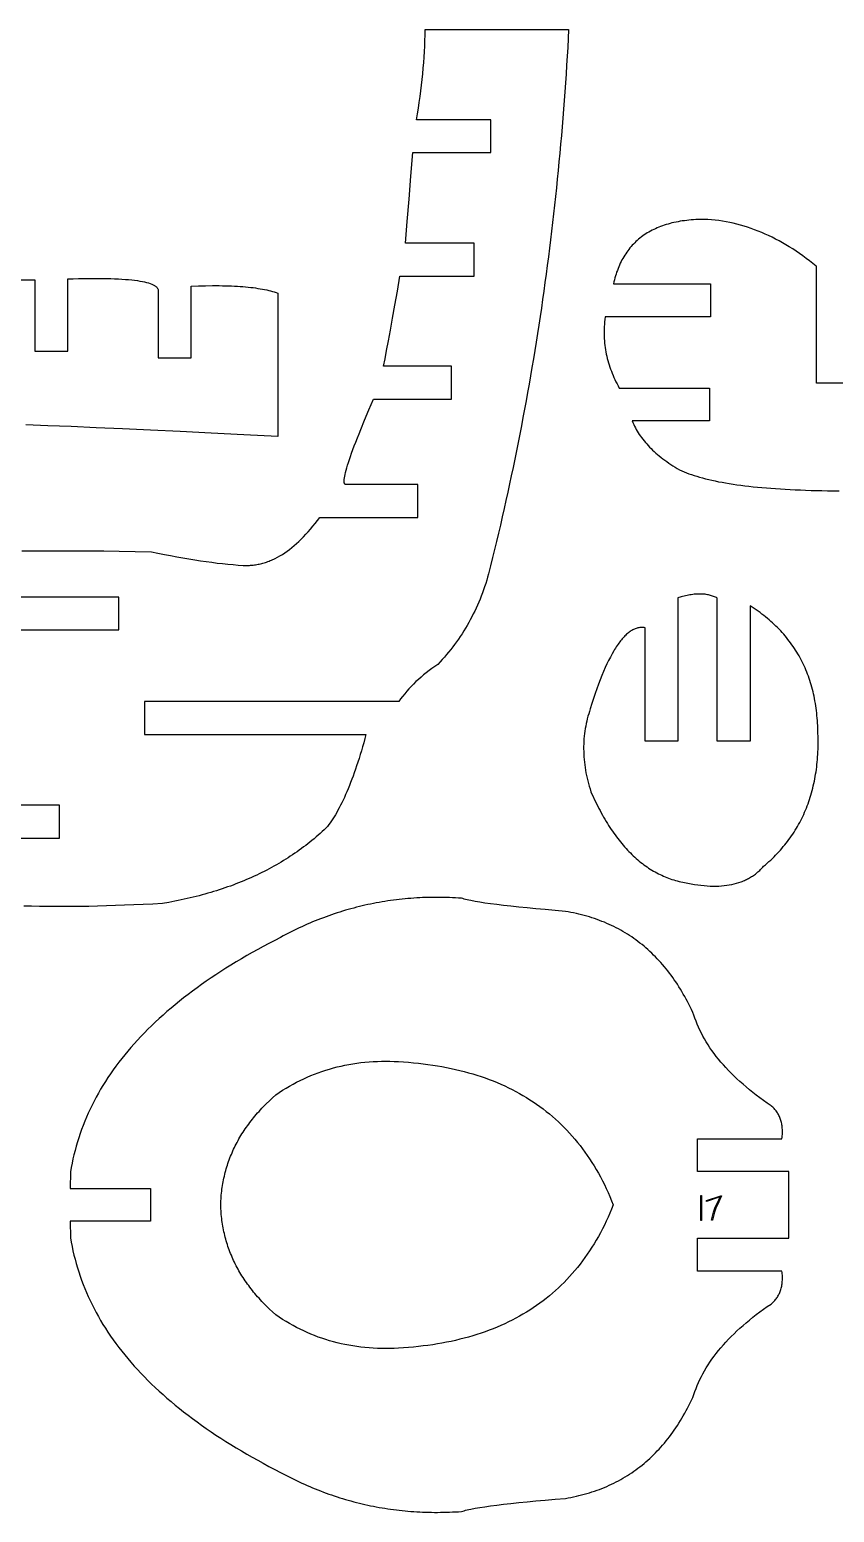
# Model space of a CAD drawing. Extents: x 0.3 to 47.7, y 0.3 to 6.
# Drawn here: x 29.56 to 32.65, y 0.29 to 5.97 of the extents above; entities that cross this region are included whole.
import ezdxf

# ---------------------------------------------------------------- set-up
doc = ezdxf.new("R2010")
doc.units = 0
doc.header["$MEASUREMENT"] = 0
doc.layers.get('0').update_dxf_attribs({"linetype": 'CONTINUOUS'})
doc.layers.add('NUMBERS', color=1, linetype='CONTINUOUS')

msp = doc.modelspace()

# ---------------------------------------------------------------- linework, layer by layer
for points in [[(29.5306, 3.9747), (29.5782, 3.975), (29.6278, 3.9752), (29.6792, 3.9751), (29.7326, 3.9749), (29.7878, 3.9746), (29.845, 3.9741), (29.9041, 3.9734), (29.965, 3.9725), (30.0279, 3.9715), (30.0528, 3.9662), (30.0773, 3.9612), (30.1014, 3.9564), (30.1251, 3.9519), (30.1485, 3.9477), (30.1714, 3.9438), (30.194, 3.9401), (30.2161, 3.9367), (30.2379, 3.9335), (30.2593, 3.9306), (30.2803, 3.928), (30.3009, 3.9257), (30.3212, 3.9236), (30.341, 3.9218), (30.3604, 3.9203), (30.3795, 3.919), (30.3843, 3.9188), (30.3891, 3.9187), (30.3939, 3.9187), (30.3987, 3.9188), (30.4035, 3.919), (30.4082, 3.9193), (30.413, 3.9196), (30.4177, 3.9201), (30.4225, 3.9207), (30.4272, 3.9214), (30.432, 3.9221), (30.4367, 3.923), (30.4414, 3.924), (30.4461, 3.925), (30.4508, 3.9262), (30.4556, 3.9274), (30.4602, 3.9288), (30.4649, 3.9303), (30.4696, 3.9318), (30.4743, 3.9335), (30.479, 3.9352), (30.4836, 3.9371), (30.4883, 3.939), (30.4929, 3.9411), (30.4976, 3.9432), (30.5022, 3.9454), (30.5114, 3.9502), (30.5207, 3.9554), (30.5299, 3.9609), (30.539, 3.9669), (30.5482, 3.9732), (30.5573, 3.9799), (30.5664, 3.9871), (30.5754, 3.9946), (30.5844, 4.0025), (30.5934, 4.0108), (30.6024, 4.0195), (30.6114, 4.0285), (30.6203, 4.038), (30.6292, 4.0479), (30.638, 4.0581), (30.6469, 4.0688), (30.6557, 4.0798), (30.6645, 4.0912), (30.6732, 4.103), (31.0499, 4.103), (31.0499, 4.229), (30.7713, 4.229), (30.771, 4.2292), (30.7701, 4.2298), (30.7694, 4.2307), (30.7687, 4.2317), (30.7681, 4.2328), (30.7677, 4.2342), (30.7673, 4.2357), (30.767, 4.2374), (30.7668, 4.2393), (30.7667, 4.2413), (30.7668, 4.2435), (30.7671, 4.2485), (30.7677, 4.2542), (30.7688, 4.2606), (30.7702, 4.2676), (30.7721, 4.2754), (30.7743, 4.2839), (30.7769, 4.2931), (30.7799, 4.303), (30.7832, 4.3136), (30.787, 4.3249), (30.7911, 4.3368), (30.7956, 4.3495), (30.8005, 4.3629), (30.8058, 4.377), (30.8114, 4.3918), (30.8175, 4.4074), (30.8239, 4.4236), (30.8307, 4.4405), (30.8454, 4.4764), (30.8617, 4.5151), (30.8795, 4.5567), (31.1786, 4.5567), (31.1786, 4.6827), (30.918, 4.6827), (30.9236, 4.7109), (30.9298, 4.7434), (30.9367, 4.7802), (30.9442, 4.8213), (30.9524, 4.8667), (30.9613, 4.9164), (30.9708, 4.9704), (30.9809, 5.0286), (31.2659, 5.0286), (31.2659, 5.1546), (31.0019, 5.1546), (31.0089, 5.2382), (31.0159, 5.3239), (31.0229, 5.4117), (31.0299, 5.5016), (31.3297, 5.5016), (31.3297, 5.6276), (31.0439, 5.6276), (31.0478, 5.65), (31.0515, 5.6723), (31.0549, 5.6945), (31.0581, 5.7165), (31.061, 5.7385), (31.0637, 5.7604), (31.0661, 5.7822), (31.0683, 5.8038), (31.0703, 5.8254), (31.072, 5.8468), (31.0735, 5.8682), (31.0747, 5.8894), (31.0757, 5.9106), (31.0764, 5.9316), (31.0769, 5.9525), (31.0771, 5.9733), (31.6277, 5.9733), (31.6259, 5.9392), (31.624, 5.9051), (31.622, 5.8711), (31.6199, 5.8372), (31.6177, 5.8032), (31.6155, 5.7694), (31.6131, 5.7355), (31.6106, 5.7018), (31.6081, 5.668), (31.6054, 5.6343), (31.6027, 5.6007), (31.5998, 5.5671), (31.5969, 5.5336), (31.5939, 5.5001), (31.5907, 5.4667), (31.5875, 5.4333), (31.5842, 5.3999), (31.5808, 5.3666), (31.5773, 5.3334), (31.5737, 5.3002), (31.57, 5.267), (31.5662, 5.2339), (31.5623, 5.2008), (31.5583, 5.1678), (31.5542, 5.1348), (31.55, 5.1019), (31.5458, 5.0691), (31.5414, 5.0362), (31.5369, 5.0035), (31.5324, 4.9707), (31.5277, 4.938), (31.523, 4.9054), (31.5181, 4.8728), (31.5132, 4.8403), (31.5081, 4.8078), (31.503, 4.7754), (31.4978, 4.743), (31.4925, 4.7106), (31.487, 4.6783), (31.4815, 4.6461), (31.4759, 4.6139), (31.4702, 4.5817), (31.4644, 4.5496), (31.4585, 4.5175), (31.4525, 4.4855), (31.4464, 4.4536), (31.4403, 4.4217), (31.434, 4.3898), (31.4276, 4.358), (31.4211, 4.3262), (31.4146, 4.2945), (31.4079, 4.2628), (31.4012, 4.2312), (31.3943, 4.1996), (31.3874, 4.168), (31.3803, 4.1365), (31.3732, 4.1051), (31.366, 4.0737), (31.3586, 4.0424), (31.3512, 4.0111), (31.3437, 3.9798), (31.3361, 3.9486), (31.3284, 3.9175), (31.3206, 3.8864), (31.3171, 3.8739), (31.3134, 3.8616), (31.3095, 3.8493), (31.3055, 3.8372), (31.3014, 3.8252), (31.297, 3.8132), (31.2925, 3.8014), (31.2878, 3.7897), (31.283, 3.7781), (31.278, 3.7665), (31.2728, 3.7551), (31.2675, 3.7438), (31.262, 3.7326), (31.2563, 3.7215), (31.2505, 3.7105), (31.2445, 3.6996), (31.2383, 3.6888), (31.232, 3.6781), (31.2255, 3.6675), (31.2188, 3.657), (31.212, 3.6466), (31.205, 3.6364), (31.1978, 3.6262), (31.1905, 3.6161), (31.183, 3.6061), (31.1754, 3.5963), (31.1676, 3.5865), (31.1596, 3.5768), (31.1514, 3.5673), (31.1431, 3.5578), (31.1346, 3.5485), (31.126, 3.5392), (31.1145, 3.5315), (31.1034, 3.5236), (31.0925, 3.5156), (31.0819, 3.5074), (31.0716, 3.499), (31.0616, 3.4905), (31.0518, 3.4818), (31.0423, 3.473), (31.0331, 3.464), (31.0241, 3.4548), (31.0154, 3.4455), (31.007, 3.436), (30.9989, 3.4264), (30.991, 3.4166), (30.9834, 3.4066), (30.9761, 3.3965), (30.0014, 3.3965), (30.0014, 3.2705), (30.8506, 3.2705), (30.8462, 3.2545), (30.8418, 3.2387), (30.8374, 3.2233), (30.8329, 3.2082), (30.8284, 3.1934), (30.8239, 3.1789), (30.8194, 3.1647), (30.8148, 3.1508), (30.8103, 3.1373), (30.8056, 3.124), (30.801, 3.1111), (30.7963, 3.0985), (30.7916, 3.0862), (30.7869, 3.0742), (30.7821, 3.0625), (30.7774, 3.0511), (30.7726, 3.0401), (30.7677, 3.0293), (30.7629, 3.0189), (30.758, 3.0088), (30.7531, 2.999), (30.7481, 2.9895), (30.7431, 2.9803), (30.7382, 2.9714), (30.7331, 2.9629), (30.7281, 2.9546), (30.723, 2.9467), (30.7179, 2.939), (30.7128, 2.9317), (30.7076, 2.9247), (30.7024, 2.9181), (30.6972, 2.9117), (30.6898, 2.9047), (30.6822, 2.8978), (30.6746, 2.891), (30.667, 2.8842), (30.6592, 2.8775), (30.6514, 2.8709), (30.6435, 2.8644), (30.6355, 2.858), (30.6275, 2.8516), (30.6194, 2.8453), (30.6112, 2.8391), (30.6029, 2.833), (30.5946, 2.8269), (30.5861, 2.821), (30.5777, 2.8151), (30.5691, 2.8093), (30.5604, 2.8035), (30.5517, 2.7979), (30.5429, 2.7923), (30.5341, 2.7868), (30.5251, 2.7814), (30.5161, 2.776), (30.507, 2.7708), (30.4978, 2.7656), (30.4886, 2.7605), (30.4793, 2.7554), (30.4699, 2.7505), (30.4604, 2.7456), (30.4509, 2.7408), (30.4413, 2.7361), (30.4316, 2.7315), (30.4218, 2.7269), (30.412, 2.7224), (30.4021, 2.718), (30.3921, 2.7137), (30.382, 2.7094), (30.3719, 2.7053), (30.3616, 2.7012), (30.3513, 2.6972), (30.341, 2.6932), (30.3305, 2.6894), (30.32, 2.6856), (30.3094, 2.6819), (30.2988, 2.6783), (30.288, 2.6747), (30.2772, 2.6713), (30.2663, 2.6679), (30.2554, 2.6646), (30.2443, 2.6614), (30.2332, 2.6582), (30.222, 2.6551), (30.2108, 2.6521), (30.1994, 2.6492), (30.188, 2.6464), (30.1765, 2.6436), (30.1649, 2.6409), (30.1533, 2.6383), (30.1416, 2.6358), (30.1298, 2.6334), (30.1179, 2.631), (30.094, 2.6265), (30.0697, 2.6223), (30.0328, 2.6203), (29.9963, 2.6184), (29.9604, 2.6168), (29.9249, 2.6153), (29.8899, 2.614), (29.8555, 2.6129), (29.8215, 2.612), (29.7881, 2.6113), (29.7552, 2.6108), (29.7227, 2.6105), (29.6908, 2.6103), (29.6593, 2.6104), (29.6284, 2.6106), (29.598, 2.611), (29.5681, 2.6116), (29.5386, 2.6124)], [(32.7037, 4.6181), (32.5777, 4.6181), (32.5777, 5.0656), (32.5772, 5.066), (32.5645, 5.0764), (32.5517, 5.0865), (32.5388, 5.0963), (32.5259, 5.1057), (32.513, 5.1149), (32.5, 5.1238), (32.487, 5.1323), (32.4739, 5.1405), (32.4608, 5.1485), (32.4477, 5.1561), (32.4345, 5.1634), (32.4212, 5.1704), (32.408, 5.1772), (32.3946, 5.1836), (32.3813, 5.1896), (32.3679, 5.1954), (32.3544, 5.2009), (32.3409, 5.2061), (32.3274, 5.211), (32.3138, 5.2155), (32.3002, 5.2198), (32.2866, 5.2237), (32.2728, 5.2274), (32.2591, 5.2307), (32.2453, 5.2337), (32.2315, 5.2364), (32.2176, 5.2388), (32.2037, 5.2409), (32.1897, 5.2427), (32.1757, 5.2442), (32.1617, 5.2454), (32.1522, 5.2455), (32.1428, 5.2455), (32.1335, 5.2453), (32.1243, 5.2451), (32.1153, 5.2447), (32.1064, 5.2441), (32.0976, 5.2435), (32.0889, 5.2427), (32.0804, 5.2418), (32.0719, 5.2407), (32.0636, 5.2396), (32.0555, 5.2383), (32.0474, 5.2369), (32.0395, 5.2353), (32.0317, 5.2337), (32.024, 5.2319), (32.0164, 5.23), (32.009, 5.2279), (32.0017, 5.2258), (31.9945, 5.2235), (31.9874, 5.2211), (31.9804, 5.2185), (31.9736, 5.2158), (31.9669, 5.213), (31.9603, 5.2101), (31.9539, 5.2071), (31.9475, 5.2039), (31.9413, 5.2006), (31.9352, 5.1972), (31.9292, 5.1936), (31.9234, 5.19), (31.9177, 5.1862), (31.9121, 5.1822), (31.9066, 5.1782), (31.9012, 5.174), (31.896, 5.1697), (31.8909, 5.1653), (31.8859, 5.1607), (31.881, 5.156), (31.8763, 5.1512), (31.8717, 5.1463), (31.8672, 5.1412), (31.8628, 5.136), (31.8585, 5.1307), (31.8544, 5.1253), (31.8504, 5.1197), (31.8465, 5.1141), (31.8427, 5.1082), (31.8391, 5.1023), (31.8356, 5.0962), (31.8322, 5.09), (31.8289, 5.0837), (31.8257, 5.0773), (31.8227, 5.0707), (31.8198, 5.064), (31.817, 5.0572), (31.8144, 5.0503), (31.8118, 5.0432), (31.8094, 5.036), (31.8071, 5.0287), (31.8049, 5.0212), (31.8029, 5.0136), (31.801, 5.0059), (31.7991, 4.9981), (32.1715, 4.9981), (32.1715, 4.8721), (31.7677, 4.8721), (31.7666, 4.8624), (31.7657, 4.8528), (31.765, 4.8433), (31.7644, 4.834), (31.7641, 4.8247), (31.7639, 4.8156), (31.7639, 4.8066), (31.7641, 4.7976), (31.7644, 4.7888), (31.765, 4.78), (31.7657, 4.7713), (31.7666, 4.7627), (31.7677, 4.7541), (31.769, 4.7456), (31.7705, 4.7372), (31.7721, 4.7289), (31.7739, 4.7206), (31.7759, 4.7123), (31.778, 4.7041), (31.7804, 4.6959), (31.7829, 4.6877), (31.7855, 4.6796), (31.7884, 4.6715), (31.7914, 4.6634), (31.7946, 4.6554), (31.798, 4.6473), (31.8015, 4.6392), (31.8052, 4.6312), (31.8091, 4.6231), (31.8132, 4.6151), (31.8174, 4.607), (31.8218, 4.5989), (32.168, 4.5989), (32.168, 4.4729), (31.8717, 4.4729), (31.8744, 4.4662), (31.8773, 4.4596), (31.8804, 4.4531), (31.8836, 4.4466), (31.8871, 4.4402), (31.8908, 4.4338), (31.8946, 4.4274), (31.8987, 4.4211), (31.9029, 4.4149), (31.9073, 4.4087), (31.9119, 4.4026), (31.9168, 4.3965), (31.9218, 4.3905), (31.9269, 4.3845), (31.9323, 4.3785), (31.9379, 4.3727), (31.9436, 4.3668), (31.9496, 4.3611), (31.9557, 4.3553), (31.9621, 4.3497), (31.9686, 4.344), (31.9753, 4.3385), (31.9822, 4.3329), (31.9893, 4.3275), (31.9966, 4.322), (32.0041, 4.3167), (32.0117, 4.3113), (32.0196, 4.3061), (32.0276, 4.3009), (32.0359, 4.2957), (32.0443, 4.2906), (32.0529, 4.2855), (32.0613, 4.2816), (32.0701, 4.2779), (32.0792, 4.2742), (32.0886, 4.2706), (32.0984, 4.2671), (32.1086, 4.2637), (32.1191, 4.2604), (32.13, 4.2572), (32.1412, 4.2541), (32.1527, 4.2511), (32.1647, 4.2481), (32.1769, 4.2453), (32.1896, 4.2426), (32.2025, 4.2399), (32.2159, 4.2374), (32.2295, 4.235), (32.2436, 4.2326), (32.258, 4.2304), (32.2727, 4.2282), (32.2878, 4.2261), (32.3033, 4.2242), (32.3191, 4.2223), (32.3353, 4.2205), (32.3518, 4.2188), (32.3687, 4.2172), (32.3859, 4.2158), (32.4035, 4.2144), (32.4215, 4.2131), (32.4398, 4.2119), (32.4584, 4.2107), (32.4774, 4.2097), (32.4968, 4.2088), (32.5166, 4.208), (32.5366, 4.2073), (32.5571, 4.2066), (32.5779, 4.2061), (32.5991, 4.2056), (32.6206, 4.2053), (32.6425, 4.205), (32.6647, 4.2049)], [(29.234, 5.0141), (29.5809, 5.0141), (29.5809, 4.7403), (29.7069, 4.7403), (29.7069, 5.0176), (29.7278, 5.0182), (29.748, 5.0187), (29.7676, 5.0191), (29.7865, 5.0194), (29.8048, 5.0195), (29.8225, 5.0195), (29.8395, 5.0194), (29.8558, 5.0191), (29.8715, 5.0187), (29.8866, 5.0182), (29.901, 5.0175), (29.9147, 5.0168), (29.9278, 5.0158), (29.9403, 5.0148), (29.9521, 5.0136), (29.9633, 5.0123), (29.9738, 5.0109), (29.9837, 5.0093), (29.9929, 5.0076), (30.0015, 5.0058), (30.0094, 5.0039), (30.0167, 5.0018), (30.0233, 4.9996), (30.0293, 4.9973), (30.0321, 4.996), (30.0346, 4.9948), (30.0371, 4.9935), (30.0393, 4.9922), (30.0414, 4.9908), (30.0434, 4.9895), (30.0452, 4.988), (30.0468, 4.9866), (30.0482, 4.9851), (30.0495, 4.9836), (30.0506, 4.9821), (30.0516, 4.9805), (30.0524, 4.9789), (30.0531, 4.9772), (30.0535, 4.9756), (30.0539, 4.9739), (30.0539, 4.7152), (30.1799, 4.7152), (30.1799, 4.9896), (30.2083, 4.9906), (30.2357, 4.9913), (30.2621, 4.9916), (30.2874, 4.9916), (30.2997, 4.9914), (30.3117, 4.9912), (30.3235, 4.9908), (30.3351, 4.9904), (30.3463, 4.9899), (30.3574, 4.9893), (30.3681, 4.9886), (30.3786, 4.9879), (30.3889, 4.987), (30.3989, 4.986), (30.4087, 4.985), (30.4181, 4.9839), (30.4274, 4.9827), (30.4364, 4.9813), (30.4451, 4.9799), (30.4536, 4.9785), (30.4618, 4.9769), (30.4697, 4.9752), (30.4774, 4.9735), (30.4849, 4.9716), (30.4921, 4.9697), (30.499, 4.9677), (30.5057, 4.9656), (30.5122, 4.9634), (30.5122, 4.4126), (30.3815, 4.4196), (30.2567, 4.426), (30.1377, 4.432), (30.0245, 4.4375), (29.9172, 4.4424), (29.8156, 4.4469), (29.72, 4.4509), (29.6301, 4.4544), (29.5461, 4.4575)], [(28.5527, 3.6715), (29.9024, 3.6715), (29.9024, 3.7975), (28.5735, 3.7975)], [(28.7175, 2.8731), (29.6758, 2.8731), (29.6758, 2.9991), (28.6057, 2.9991)]]:
    msp.add_lwpolyline(points)
for points in [[(32.3237, 3.7636), (32.3237, 3.2445), (32.1976, 3.2445), (32.1976, 3.7933), (32.1942, 3.7952), (32.1908, 3.7969), (32.1872, 3.7985), (32.1836, 3.8), (32.1798, 3.8014), (32.176, 3.8027), (32.1721, 3.8038), (32.1681, 3.8049), (32.164, 3.8058), (32.1599, 3.8066), (32.1556, 3.8073), (32.1513, 3.8079), (32.1469, 3.8083), (32.1424, 3.8087), (32.1378, 3.8089), (32.1331, 3.809), (32.1283, 3.809), (32.1235, 3.8089), (32.1186, 3.8087), (32.1135, 3.8083), (32.1084, 3.8079), (32.1033, 3.8073), (32.098, 3.8066), (32.0926, 3.8058), (32.0872, 3.8048), (32.0816, 3.8038), (32.076, 3.8026), (32.0703, 3.8013), (32.0645, 3.7999), (32.0587, 3.7984), (32.0466, 3.795), (32.0467, 3.2445), (31.9206, 3.2445), (31.9206, 3.6797), (31.9172, 3.6802), (31.9138, 3.6805), (31.9104, 3.6807), (31.907, 3.6807), (31.9036, 3.6805), (31.9002, 3.6802), (31.8969, 3.6797), (31.8935, 3.679), (31.8901, 3.6782), (31.8868, 3.6771), (31.8834, 3.6759), (31.88, 3.6746), (31.8767, 3.673), (31.8734, 3.6713), (31.87, 3.6695), (31.8667, 3.6674), (31.8633, 3.6652), (31.86, 3.6628), (31.8567, 3.6603), (31.8533, 3.6575), (31.85, 3.6546), (31.8467, 3.6516), (31.8434, 3.6483), (31.8401, 3.6449), (31.8368, 3.6413), (31.8335, 3.6376), (31.8302, 3.6337), (31.8269, 3.6296), (31.8236, 3.6253), (31.8203, 3.6209), (31.817, 3.6163), (31.8137, 3.6115), (31.8105, 3.6065), (31.8072, 3.6014), (31.8039, 3.5961), (31.8007, 3.5907), (31.7941, 3.5792), (31.7876, 3.5671), (31.7811, 3.5543), (31.7747, 3.5408), (31.7682, 3.5267), (31.7618, 3.5118), (31.7553, 3.4963), (31.7489, 3.4801), (31.7425, 3.4632), (31.7362, 3.4456), (31.7298, 3.4273), (31.7234, 3.4084), (31.7171, 3.3888), (31.7108, 3.3685), (31.7076, 3.3592), (31.7046, 3.3498), (31.7019, 3.3404), (31.6993, 3.331), (31.697, 3.3216), (31.6949, 3.3121), (31.693, 3.3025), (31.6913, 3.2929), (31.6898, 3.2833), (31.6885, 3.2737), (31.6874, 3.264), (31.6865, 3.2542), (31.6859, 3.2444), (31.6854, 3.2346), (31.6852, 3.2248), (31.6851, 3.2149), (31.6853, 3.2049), (31.6857, 3.1949), (31.6863, 3.1849), (31.6871, 3.1749), (31.6881, 3.1648), (31.6893, 3.1546), (31.6908, 3.1444), (31.6924, 3.1342), (31.6942, 3.124), (31.6963, 3.1137), (31.6986, 3.1033), (31.701, 3.0929), (31.7037, 3.0825), (31.7066, 3.0721), (31.7097, 3.0616), (31.713, 3.051), (31.7172, 3.0415), (31.7215, 3.0321), (31.7258, 3.0228), (31.7302, 3.0137), (31.7346, 3.0047), (31.739, 2.9958), (31.7435, 2.9871), (31.748, 2.9785), (31.7526, 2.97), (31.7572, 2.9616), (31.7618, 2.9534), (31.7665, 2.9453), (31.7713, 2.9373), (31.7761, 2.9295), (31.7809, 2.9218), (31.7858, 2.9142), (31.7907, 2.9067), (31.7957, 2.8994), (31.8007, 2.8922), (31.8058, 2.8852), (31.8109, 2.8782), (31.816, 2.8714), (31.8212, 2.8648), (31.8264, 2.8582), (31.8317, 2.8518), (31.837, 2.8455), (31.8424, 2.8393), (31.8478, 2.8333), (31.8533, 2.8274), (31.8588, 2.8216), (31.8643, 2.816), (31.8699, 2.8105), (31.8755, 2.8051), (31.8812, 2.7999), (31.8869, 2.7947), (31.8927, 2.7897), (31.8985, 2.7849), (31.9044, 2.7801), (31.9103, 2.7755), (31.9162, 2.7711), (31.9222, 2.7667), (31.9282, 2.7625), (31.9343, 2.7584), (31.9404, 2.7544), (31.9466, 2.7506), (31.9528, 2.7469), (31.9591, 2.7433), (31.9653, 2.7399), (31.9717, 2.7366), (31.9781, 2.7334), (31.9845, 2.7304), (31.991, 2.7274), (31.9975, 2.7246), (32.0041, 2.722), (32.0107, 2.7194), (32.0173, 2.717), (32.024, 2.7148), (32.0308, 2.7126), (32.0375, 2.7106), (32.0444, 2.7087), (32.0512, 2.7069), (32.0582, 2.7053), (32.0651, 2.7038), (32.0721, 2.7024), (32.0852, 2.6998), (32.098, 2.6974), (32.1106, 2.6953), (32.123, 2.6935), (32.1351, 2.692), (32.147, 2.6908), (32.1587, 2.6899), (32.1702, 2.6894), (32.1814, 2.6891), (32.1924, 2.6891), (32.2031, 2.6894), (32.2136, 2.69), (32.2239, 2.6909), (32.234, 2.6921), (32.2438, 2.6936), (32.2534, 2.6955), (32.2628, 2.6976), (32.2719, 2.7), (32.2808, 2.7027), (32.2895, 2.7057), (32.2937, 2.7073), (32.2979, 2.709), (32.302, 2.7108), (32.3061, 2.7126), (32.3101, 2.7145), (32.3141, 2.7165), (32.318, 2.7186), (32.3218, 2.7207), (32.3256, 2.7229), (32.3293, 2.7252), (32.333, 2.7276), (32.3366, 2.73), (32.3402, 2.7326), (32.3437, 2.7352), (32.3471, 2.7378), (32.3505, 2.7406), (32.3538, 2.7434), (32.3571, 2.7463), (32.3603, 2.7492), (32.3634, 2.7523), (32.3665, 2.7554), (32.3695, 2.7586), (32.3725, 2.7618), (32.3754, 2.7652), (32.3824, 2.771), (32.3892, 2.777), (32.3959, 2.783), (32.4025, 2.7891), (32.4089, 2.7952), (32.4153, 2.8014), (32.4215, 2.8077), (32.4276, 2.8141), (32.4336, 2.8205), (32.4395, 2.827), (32.4453, 2.8336), (32.4509, 2.8403), (32.4564, 2.847), (32.4619, 2.8538), (32.4672, 2.8606), (32.4723, 2.8676), (32.4774, 2.8746), (32.4823, 2.8817), (32.4872, 2.8888), (32.4919, 2.896), (32.4965, 2.9033), (32.5009, 2.9107), (32.5053, 2.9181), (32.5096, 2.9256), (32.5137, 2.9332), (32.5177, 2.9409), (32.5216, 2.9486), (32.5254, 2.9564), (32.529, 2.9642), (32.5326, 2.9722), (32.536, 2.9802), (32.5393, 2.9883), (32.5425, 2.9964), (32.5456, 3.0046), (32.5485, 3.0129), (32.5513, 3.0213), (32.5541, 3.0297), (32.5567, 3.0382), (32.5592, 3.0468), (32.5615, 3.0555), (32.5638, 3.0642), (32.5659, 3.073), (32.5679, 3.0819), (32.5699, 3.0908), (32.5716, 3.0998), (32.5733, 3.1089), (32.5749, 3.118), (32.5763, 3.1273), (32.5776, 3.1365), (32.5788, 3.1459), (32.5799, 3.1554), (32.5809, 3.1649), (32.5817, 3.1744), (32.5825, 3.1841), (32.5831, 3.1938), (32.5836, 3.2036), (32.584, 3.2135), (32.5842, 3.2234), (32.5844, 3.2334), (32.5844, 3.2435), (32.5843, 3.2537), (32.5841, 3.2639), (32.5838, 3.2742), (32.5834, 3.2845), (32.5831, 3.2945), (32.5827, 3.3044), (32.5822, 3.3142), (32.5816, 3.3239), (32.5809, 3.3336), (32.58, 3.3431), (32.579, 3.3526), (32.5779, 3.362), (32.5767, 3.3713), (32.5754, 3.3806), (32.5739, 3.3898), (32.5723, 3.3989), (32.5706, 3.4079), (32.5688, 3.4168), (32.5668, 3.4257), (32.5648, 3.4345), (32.5626, 3.4432), (32.5603, 3.4518), (32.5578, 3.4603), (32.5553, 3.4688), (32.5526, 3.4772), (32.5498, 3.4855), (32.5469, 3.4937), (32.5439, 3.5019), (32.5407, 3.51), (32.5375, 3.518), (32.5341, 3.5259), (32.5306, 3.5337), (32.5269, 3.5415), (32.5232, 3.5491), (32.5193, 3.5568), (32.5153, 3.5643), (32.5112, 3.5717), (32.5069, 3.5791), (32.5026, 3.5864), (32.4981, 3.5936), (32.4935, 3.6007), (32.4888, 3.6078), (32.4839, 3.6147), (32.479, 3.6216), (32.4739, 3.6285), (32.4687, 3.6352), (32.4634, 3.6419), (32.4579, 3.6484), (32.4524, 3.6549), (32.4467, 3.6614), (32.4409, 3.6677), (32.4349, 3.674), (32.4289, 3.6802), (32.4227, 3.6863), (32.4164, 3.6923), (32.41, 3.6983), (32.4035, 3.7041), (32.3969, 3.7099), (32.3901, 3.7157), (32.3832, 3.7213), (32.3762, 3.7269), (32.3691, 3.7323), (32.3618, 3.7377), (32.3544, 3.7431), (32.3469, 3.7483), (32.3393, 3.7535), (32.3316, 3.7586)], [(32.4458, 1.2128), (32.1212, 1.2128), (32.1212, 1.339), (32.472, 1.339), (32.472, 1.4666), (32.472, 1.5942), (32.1212, 1.5942), (32.1212, 1.7204), (32.4458, 1.7204), (32.4464, 1.7257), (32.4468, 1.7309), (32.4472, 1.736), (32.4474, 1.741), (32.4475, 1.7459), (32.4475, 1.7507), (32.4473, 1.7555), (32.4471, 1.7602), (32.4467, 1.7648), (32.4462, 1.7693), (32.4455, 1.7737), (32.4448, 1.778), (32.4439, 1.7823), (32.4429, 1.7864), (32.4418, 1.7905), (32.4405, 1.7945), (32.4391, 1.7984), (32.4377, 1.8022), (32.436, 1.806), (32.4343, 1.8096), (32.4324, 1.8132), (32.4304, 1.8167), (32.4283, 1.8201), (32.4261, 1.8234), (32.4237, 1.8266), (32.4213, 1.8298), (32.4187, 1.8328), (32.4159, 1.8358), (32.4131, 1.8387), (32.4101, 1.8415), (32.407, 1.8442), (32.4038, 1.8469), (32.3892, 1.857), (32.3749, 1.8671), (32.361, 1.8773), (32.3474, 1.8876), (32.3341, 1.8979), (32.3212, 1.9083), (32.3087, 1.9187), (32.2965, 1.9291), (32.2847, 1.9396), (32.2732, 1.9501), (32.262, 1.9607), (32.2512, 1.9714), (32.2408, 1.9821), (32.2307, 1.9928), (32.2209, 2.0036), (32.2115, 2.0144), (32.2024, 2.0253), (32.1937, 2.0362), (32.1854, 2.0472), (32.1773, 2.0582), (32.1697, 2.0693), (32.1624, 2.0804), (32.1554, 2.0915), (32.1488, 2.1027), (32.1425, 2.114), (32.1366, 2.1253), (32.131, 2.1367), (32.1258, 2.1481), (32.1209, 2.1595), (32.1163, 2.171), (32.1122, 2.1826), (32.1083, 2.1941), (32.1035, 2.2048), (32.0986, 2.2152), (32.0937, 2.2256), (32.0886, 2.2358), (32.0834, 2.2459), (32.0782, 2.2558), (32.0728, 2.2656), (32.0674, 2.2752), (32.0618, 2.2847), (32.0562, 2.2941), (32.0505, 2.3033), (32.0447, 2.3124), (32.0388, 2.3213), (32.0328, 2.3301), (32.0267, 2.3388), (32.0205, 2.3473), (32.0142, 2.3557), (32.0078, 2.3639), (32.0014, 2.372), (31.9948, 2.38), (31.9882, 2.3878), (31.9815, 2.3955), (31.9746, 2.403), (31.9677, 2.4104), (31.9607, 2.4177), (31.9536, 2.4248), (31.9464, 2.4318), (31.9391, 2.4387), (31.9317, 2.4454), (31.9243, 2.4519), (31.9167, 2.4584), (31.909, 2.4647), (31.9013, 2.4708), (31.8934, 2.4768), (31.8855, 2.4827), (31.8775, 2.4884), (31.8694, 2.494), (31.8611, 2.4994), (31.8528, 2.5048), (31.8445, 2.5099), (31.836, 2.515), (31.8274, 2.5198), (31.8187, 2.5246), (31.8099, 2.5292), (31.8011, 2.5337), (31.7921, 2.538), (31.7831, 2.5422), (31.774, 2.5462), (31.7647, 2.5502), (31.7554, 2.5539), (31.746, 2.5576), (31.7365, 2.5611), (31.7269, 2.5644), (31.7172, 2.5676), (31.7075, 2.5707), (31.6976, 2.5736), (31.6876, 2.5764), (31.6776, 2.5791), (31.6674, 2.5816), (31.6572, 2.584), (31.6469, 2.5862), (31.6364, 2.5883), (31.6259, 2.5902), (31.6153, 2.5921), (31.5755, 2.5954), (31.5377, 2.5987), (31.5019, 2.602), (31.468, 2.6052), (31.4362, 2.6084), (31.4063, 2.6116), (31.3784, 2.6148), (31.3525, 2.618), (31.3285, 2.6211), (31.3066, 2.6242), (31.2866, 2.6273), (31.2686, 2.6304), (31.2526, 2.6334), (31.2454, 2.6349), (31.2386, 2.6364), (31.2323, 2.6379), (31.2266, 2.6394), (31.2213, 2.6409), (31.2165, 2.6424), (31.2049, 2.6431), (31.1934, 2.6438), (31.1818, 2.6444), (31.1703, 2.6449), (31.1588, 2.6452), (31.1473, 2.6455), (31.1359, 2.6457), (31.1245, 2.6458), (31.1131, 2.6457), (31.1017, 2.6456), (31.0903, 2.6454), (31.079, 2.6451), (31.0677, 2.6447), (31.0564, 2.6441), (31.0452, 2.6435), (31.034, 2.6428), (31.0227, 2.642), (31.0116, 2.6411), (31.0004, 2.6401), (30.9893, 2.639), (30.9781, 2.6378), (30.9671, 2.6365), (30.956, 2.6351), (30.945, 2.6336), (30.9339, 2.632), (30.9229, 2.6303), (30.912, 2.6285), (30.901, 2.6266), (30.8901, 2.6246), (30.8792, 2.6225), (30.8683, 2.6203), (30.8575, 2.618), (30.8467, 2.6156), (30.8359, 2.6131), (30.8251, 2.6105), (30.8143, 2.6078), (30.8036, 2.605), (30.7929, 2.6021), (30.7822, 2.5992), (30.7715, 2.5961), (30.7609, 2.5929), (30.7503, 2.5896), (30.7397, 2.5862), (30.7291, 2.5828), (30.7186, 2.5792), (30.7081, 2.5755), (30.6976, 2.5717), (30.6871, 2.5679), (30.6767, 2.5639), (30.6662, 2.5598), (30.6558, 2.5556), (30.6455, 2.5514), (30.6351, 2.547), (30.6248, 2.5425), (30.6145, 2.538), (30.6042, 2.5333), (30.594, 2.5286), (30.5837, 2.5237), (30.5735, 2.5187), (30.5633, 2.5137), (30.5532, 2.5085), (30.543, 2.5033), (30.5329, 2.4979), (30.5228, 2.4925), (30.5005, 2.481), (30.4785, 2.4694), (30.4567, 2.4578), (30.4353, 2.4461), (30.4142, 2.4342), (30.3934, 2.4224), (30.373, 2.4104), (30.3528, 2.3983), (30.3329, 2.3862), (30.3134, 2.374), (30.2941, 2.3617), (30.2752, 2.3493), (30.2566, 2.3368), (30.2383, 2.3243), (30.2203, 2.3117), (30.2026, 2.299), (30.1852, 2.2862), (30.1681, 2.2733), (30.1514, 2.2604), (30.1349, 2.2473), (30.1188, 2.2342), (30.1029, 2.221), (30.0874, 2.2077), (30.0722, 2.1944), (30.0573, 2.1809), (30.0427, 2.1674), (30.0284, 2.1538), (30.0144, 2.1401), (30.0008, 2.1264), (29.9874, 2.1125), (29.9744, 2.0986), (29.9616, 2.0846), (29.9492, 2.0705), (29.9371, 2.0563), (29.9253, 2.042), (29.9138, 2.0277), (29.9026, 2.0133), (29.8917, 1.9988), (29.8811, 1.9842), (29.8709, 1.9695), (29.8609, 1.9548), (29.8513, 1.9399), (29.842, 1.925), (29.8329, 1.91), (29.8242, 1.895), (29.8158, 1.8798), (29.8077, 1.8646), (29.8, 1.8492), (29.7925, 1.8338), (29.7853, 1.8184), (29.7785, 1.8028), (29.7719, 1.7871), (29.7657, 1.7714), (29.7598, 1.7556), (29.7542, 1.7397), (29.7489, 1.7237), (29.7439, 1.7077), (29.7392, 1.6915), (29.7348, 1.6753), (29.7308, 1.659), (29.727, 1.6426), (29.7236, 1.6262), (29.7204, 1.6096), (29.7176, 1.593), (29.7166, 1.5296), (30.0243, 1.5296), (30.0243, 1.4666), (30.0243, 1.4036), (29.7166, 1.4036), (29.7176, 1.3403), (29.7204, 1.3236), (29.7236, 1.3071), (29.727, 1.2906), (29.7308, 1.2742), (29.7348, 1.2579), (29.7392, 1.2417), (29.7439, 1.2256), (29.7489, 1.2095), (29.7542, 1.1936), (29.7598, 1.1777), (29.7657, 1.1618), (29.7719, 1.1461), (29.7785, 1.1305), (29.7853, 1.1149), (29.7925, 1.0994), (29.8, 1.084), (29.8077, 1.0687), (29.8158, 1.0535), (29.8242, 1.0383), (29.8329, 1.0232), (29.842, 1.0082), (29.8513, 0.9933), (29.8609, 0.9785), (29.8709, 0.9637), (29.8811, 0.9491), (29.8917, 0.9345), (29.9026, 0.92), (29.9138, 0.9056), (29.9253, 0.8912), (29.9371, 0.877), (29.9492, 0.8628), (29.9616, 0.8487), (29.9744, 0.8347), (29.9874, 0.8207), (30.0008, 0.8069), (30.0144, 0.7931), (30.0284, 0.7794), (30.0427, 0.7658), (30.0573, 0.7523), (30.0722, 0.7389), (30.0874, 0.7255), (30.1029, 0.7122), (30.1188, 0.699), (30.1349, 0.6859), (30.1514, 0.6729), (30.1681, 0.6599), (30.1852, 0.6471), (30.2026, 0.6343), (30.2203, 0.6216), (30.2383, 0.609), (30.2566, 0.5964), (30.2752, 0.5839), (30.2941, 0.5716), (30.3134, 0.5593), (30.3329, 0.5471), (30.3528, 0.5349), (30.373, 0.5229), (30.3934, 0.5109), (30.4142, 0.499), (30.4353, 0.4872), (30.4567, 0.4755), (30.4785, 0.4638), (30.5005, 0.4523), (30.5228, 0.4408), (30.5329, 0.4353), (30.543, 0.43), (30.5532, 0.4247), (30.5633, 0.4196), (30.5735, 0.4145), (30.5837, 0.4096), (30.594, 0.4047), (30.6042, 0.3999), (30.6145, 0.3953), (30.6248, 0.3907), (30.6351, 0.3862), (30.6455, 0.3819), (30.6558, 0.3776), (30.6662, 0.3734), (30.6767, 0.3694), (30.6871, 0.3654), (30.6976, 0.3615), (30.7081, 0.3578), (30.7186, 0.3541), (30.7291, 0.3505), (30.7397, 0.347), (30.7503, 0.3436), (30.7609, 0.3404), (30.7715, 0.3372), (30.7822, 0.3341), (30.7929, 0.3311), (30.8036, 0.3282), (30.8143, 0.3254), (30.8251, 0.3228), (30.8359, 0.3202), (30.8467, 0.3177), (30.8575, 0.3153), (30.8683, 0.313), (30.8792, 0.3108), (30.8901, 0.3087), (30.901, 0.3067), (30.912, 0.3048), (30.9229, 0.303), (30.9339, 0.3013), (30.945, 0.2997), (30.956, 0.2982), (30.9671, 0.2968), (30.9781, 0.2955), (30.9893, 0.2943), (31.0004, 0.2932), (31.0116, 0.2922), (31.0227, 0.2913), (31.034, 0.2904), (31.0452, 0.2897), (31.0564, 0.2891), (31.0677, 0.2886), (31.079, 0.2882), (31.0903, 0.2879), (31.1017, 0.2876), (31.1131, 0.2875), (31.1245, 0.2875), (31.1359, 0.2876), (31.1473, 0.2878), (31.1588, 0.288), (31.1703, 0.2884), (31.1818, 0.2889), (31.1934, 0.2894), (31.2049, 0.2901), (31.2165, 0.2909), (31.2213, 0.2924), (31.2266, 0.2938), (31.2323, 0.2953), (31.2386, 0.2968), (31.2454, 0.2983), (31.2526, 0.2998), (31.2686, 0.3029), (31.2866, 0.306), (31.3066, 0.309), (31.3285, 0.3121), (31.3525, 0.3153), (31.3784, 0.3184), (31.4063, 0.3216), (31.4362, 0.3248), (31.468, 0.3281), (31.5019, 0.3313), (31.5377, 0.3346), (31.5755, 0.3379), (31.6153, 0.3412), (31.6259, 0.343), (31.6364, 0.345), (31.6469, 0.3471), (31.6572, 0.3493), (31.6674, 0.3517), (31.6776, 0.3542), (31.6876, 0.3568), (31.6976, 0.3596), (31.7075, 0.3626), (31.7172, 0.3656), (31.7269, 0.3689), (31.7365, 0.3722), (31.746, 0.3757), (31.7554, 0.3793), (31.7647, 0.3831), (31.774, 0.387), (31.7831, 0.3911), (31.7921, 0.3953), (31.8011, 0.3996), (31.8099, 0.4041), (31.8187, 0.4087), (31.8274, 0.4134), (31.836, 0.4183), (31.8445, 0.4233), (31.8528, 0.4285), (31.8611, 0.4338), (31.8694, 0.4393), (31.8775, 0.4448), (31.8855, 0.4506), (31.8934, 0.4564), (31.9013, 0.4625), (31.909, 0.4686), (31.9167, 0.4749), (31.9243, 0.4813), (31.9317, 0.4879), (31.9391, 0.4946), (31.9464, 0.5014), (31.9536, 0.5084), (31.9607, 0.5155), (31.9677, 0.5228), (31.9746, 0.5302), (31.9815, 0.5378), (31.9882, 0.5454), (31.9948, 0.5533), (32.0014, 0.5612), (32.0078, 0.5693), (32.0142, 0.5776), (32.0205, 0.586), (32.0267, 0.5945), (32.0328, 0.6031), (32.0388, 0.612), (32.0447, 0.6209), (32.0505, 0.63), (32.0562, 0.6392), (32.0618, 0.6486), (32.0674, 0.6581), (32.0728, 0.6677), (32.0782, 0.6775), (32.0834, 0.6874), (32.0886, 0.6975), (32.0937, 0.7077), (32.0986, 0.718), (32.1035, 0.7285), (32.1083, 0.7391), (32.1122, 0.7507), (32.1163, 0.7622), (32.1209, 0.7737), (32.1258, 0.7852), (32.131, 0.7966), (32.1366, 0.8079), (32.1425, 0.8192), (32.1488, 0.8305), (32.1554, 0.8417), (32.1624, 0.8529), (32.1697, 0.864), (32.1773, 0.8751), (32.1854, 0.8861), (32.1937, 0.8971), (32.2024, 0.908), (32.2115, 0.9189), (32.2209, 0.9297), (32.2307, 0.9405), (32.2408, 0.9512), (32.2512, 0.9619), (32.262, 0.9725), (32.2732, 0.9831), (32.2847, 0.9937), (32.2965, 1.0042), (32.3087, 1.0146), (32.3212, 1.025), (32.3341, 1.0354), (32.3474, 1.0457), (32.361, 1.0559), (32.3749, 1.0661), (32.3892, 1.0763), (32.4038, 1.0864), (32.407, 1.089), (32.4101, 1.0918), (32.4131, 1.0946), (32.4159, 1.0975), (32.4187, 1.1004), (32.4213, 1.1035), (32.4237, 1.1066), (32.4261, 1.1099), (32.4283, 1.1132), (32.4304, 1.1166), (32.4324, 1.1201), (32.4343, 1.1236), (32.436, 1.1273), (32.4377, 1.131), (32.4391, 1.1348), (32.4405, 1.1388), (32.4418, 1.1427), (32.4429, 1.1468), (32.4439, 1.151), (32.4448, 1.1552), (32.4455, 1.1596), (32.4462, 1.164), (32.4467, 1.1685), (32.4471, 1.1731), (32.4473, 1.1778), (32.4475, 1.1825), (32.4475, 1.1874), (32.4474, 1.1923), (32.4472, 1.1973), (32.4468, 1.2024), (32.4464, 1.2076)], [(31.7987, 1.4666), (31.7923, 1.4507), (31.7856, 1.4349), (31.7788, 1.4194), (31.7718, 1.4041), (31.7646, 1.3891), (31.7571, 1.3743), (31.7495, 1.3597), (31.7416, 1.3454), (31.7336, 1.3313), (31.7253, 1.3175), (31.7169, 1.3038), (31.7082, 1.2904), (31.6993, 1.2773), (31.6903, 1.2644), (31.681, 1.2517), (31.6715, 1.2392), (31.6618, 1.227), (31.6519, 1.215), (31.6418, 1.2032), (31.6315, 1.1917), (31.621, 1.1804), (31.6103, 1.1694), (31.5994, 1.1586), (31.5883, 1.148), (31.5769, 1.1377), (31.5654, 1.1275), (31.5537, 1.1177), (31.5417, 1.108), (31.5296, 1.0986), (31.5172, 1.0895), (31.5047, 1.0805), (31.4919, 1.0718), (31.4789, 1.0633), (31.4658, 1.0551), (31.4524, 1.0471), (31.4388, 1.0393), (31.425, 1.0318), (31.411, 1.0245), (31.3968, 1.0175), (31.3824, 1.0106), (31.3678, 1.004), (31.353, 0.9977), (31.338, 0.9915), (31.3228, 0.9857), (31.3074, 0.98), (31.2918, 0.9746), (31.2759, 0.9694), (31.2599, 0.9644), (31.2436, 0.9597), (31.2272, 0.9552), (31.2105, 0.951), (31.1937, 0.947), (31.1766, 0.9432), (31.1594, 0.9397), (31.1419, 0.9364), (31.1242, 0.9333), (31.1063, 0.9304), (31.0882, 0.9278), (31.07, 0.9255), (31.0515, 0.9233), (31.0328, 0.9214), (31.0139, 0.9197), (30.9947, 0.9183), (30.9754, 0.9171), (30.9589, 0.9163), (30.9425, 0.9159), (30.9263, 0.9157), (30.9101, 0.9159), (30.8941, 0.9163), (30.8782, 0.9171), (30.8624, 0.9181), (30.8467, 0.9195), (30.8311, 0.9212), (30.8157, 0.9232), (30.8003, 0.9255), (30.7851, 0.9281), (30.77, 0.931), (30.755, 0.9342), (30.7402, 0.9377), (30.7254, 0.9415), (30.7108, 0.9457), (30.6963, 0.9501), (30.6818, 0.9549), (30.6676, 0.9599), (30.6534, 0.9653), (30.6393, 0.971), (30.6254, 0.9769), (30.6116, 0.9832), (30.5978, 0.9898), (30.5842, 0.9967), (30.5708, 1.0039), (30.5574, 1.0114), (30.5442, 1.0192), (30.531, 1.0273), (30.518, 1.0358), (30.5051, 1.0445), (30.4925, 1.0558), (30.4802, 1.0672), (30.4684, 1.0788), (30.4569, 1.0905), (30.4513, 1.0963), (30.4458, 1.1022), (30.4404, 1.1082), (30.4351, 1.1142), (30.4299, 1.1202), (30.4248, 1.1262), (30.4198, 1.1322), (30.4149, 1.1383), (30.4101, 1.1445), (30.4053, 1.1506), (30.4007, 1.1568), (30.3962, 1.163), (30.3918, 1.1693), (30.3874, 1.1755), (30.3832, 1.1818), (30.3791, 1.1882), (30.375, 1.1945), (30.3711, 1.2009), (30.3673, 1.2074), (30.3635, 1.2138), (30.3599, 1.2203), (30.3563, 1.2268), (30.3529, 1.2334), (30.3495, 1.24), (30.3463, 1.2466), (30.3431, 1.2532), (30.34, 1.2599), (30.3371, 1.2666), (30.3342, 1.2733), (30.3314, 1.2801), (30.3288, 1.2869), (30.3262, 1.2937), (30.3237, 1.3006), (30.3213, 1.3074), (30.319, 1.3144), (30.3169, 1.3213), (30.3148, 1.3283), (30.3128, 1.3353), (30.3109, 1.3423), (30.3091, 1.3494), (30.3074, 1.3565), (30.3058, 1.3636), (30.3043, 1.3708), (30.3029, 1.378), (30.3016, 1.3852), (30.3004, 1.3924), (30.2992, 1.3997), (30.2982, 1.407), (30.2973, 1.4144), (30.2965, 1.4218), (30.2957, 1.4292), (30.2951, 1.4366), (30.2946, 1.4441), (30.2942, 1.4515), (30.2938, 1.4591), (30.2936, 1.4666), (30.2938, 1.4742), (30.2942, 1.4817), (30.2946, 1.4892), (30.2951, 1.4967), (30.2957, 1.5041), (30.2965, 1.5115), (30.2973, 1.5189), (30.2982, 1.5262), (30.2992, 1.5335), (30.3004, 1.5408), (30.3016, 1.5481), (30.3029, 1.5553), (30.3043, 1.5625), (30.3058, 1.5696), (30.3074, 1.5768), (30.3091, 1.5839), (30.3109, 1.5909), (30.3128, 1.598), (30.3148, 1.605), (30.3169, 1.6119), (30.319, 1.6189), (30.3213, 1.6258), (30.3237, 1.6327), (30.3262, 1.6395), (30.3288, 1.6464), (30.3314, 1.6532), (30.3342, 1.6599), (30.3371, 1.6667), (30.34, 1.6734), (30.3431, 1.68), (30.3463, 1.6867), (30.3495, 1.6933), (30.3529, 1.6999), (30.3563, 1.7064), (30.3599, 1.7129), (30.3635, 1.7194), (30.3673, 1.7259), (30.3711, 1.7323), (30.375, 1.7387), (30.3791, 1.7451), (30.3832, 1.7514), (30.3874, 1.7577), (30.3918, 1.764), (30.3962, 1.7702), (30.4007, 1.7765), (30.4053, 1.7826), (30.4101, 1.7888), (30.4149, 1.7949), (30.4198, 1.801), (30.4248, 1.8071), (30.4299, 1.8131), (30.4351, 1.8191), (30.4404, 1.8251), (30.4458, 1.831), (30.4513, 1.8369), (30.4569, 1.8428), (30.4684, 1.8545), (30.4802, 1.866), (30.4925, 1.8774), (30.5051, 1.8887), (30.518, 1.8975), (30.531, 1.9059), (30.5442, 1.914), (30.5574, 1.9218), (30.5708, 1.9294), (30.5842, 1.9366), (30.5978, 1.9435), (30.6116, 1.95), (30.6254, 1.9563), (30.6393, 1.9623), (30.6534, 1.968), (30.6676, 1.9733), (30.6818, 1.9784), (30.6963, 1.9831), (30.7108, 1.9876), (30.7254, 1.9917), (30.7402, 1.9955), (30.755, 1.9991), (30.77, 2.0023), (30.7851, 2.0052), (30.8003, 2.0078), (30.8157, 2.0101), (30.8311, 2.0121), (30.8467, 2.0137), (30.8624, 2.0151), (30.8782, 2.0162), (30.8941, 2.0169), (30.9101, 2.0174), (30.9263, 2.0175), (30.9425, 2.0174), (30.9589, 2.0169), (30.9754, 2.0161), (30.9947, 2.0149), (31.0139, 2.0135), (31.0328, 2.0118), (31.0515, 2.0099), (31.07, 2.0078), (31.0882, 2.0054), (31.1063, 2.0028), (31.1242, 2), (31.1419, 1.9969), (31.1594, 1.9936), (31.1766, 1.9901), (31.1937, 1.9863), (31.2105, 1.9823), (31.2272, 1.978), (31.2436, 1.9735), (31.2599, 1.9688), (31.2759, 1.9639), (31.2918, 1.9587), (31.3074, 1.9533), (31.3228, 1.9476), (31.338, 1.9417), (31.353, 1.9356), (31.3678, 1.9292), (31.3824, 1.9226), (31.3968, 1.9158), (31.411, 1.9087), (31.425, 1.9014), (31.4388, 1.8939), (31.4524, 1.8861), (31.4658, 1.8781), (31.4789, 1.8699), (31.4919, 1.8614), (31.5047, 1.8527), (31.5172, 1.8438), (31.5296, 1.8346), (31.5417, 1.8252), (31.5537, 1.8156), (31.5654, 1.8057), (31.5769, 1.7956), (31.5883, 1.7853), (31.5994, 1.7747), (31.6103, 1.7639), (31.621, 1.7528), (31.6315, 1.7415), (31.6418, 1.73), (31.6519, 1.7183), (31.6618, 1.7063), (31.6715, 1.694), (31.681, 1.6816), (31.6903, 1.6689), (31.6993, 1.656), (31.7082, 1.6428), (31.7169, 1.6294), (31.7253, 1.6158), (31.7336, 1.6019), (31.7416, 1.5878), (31.7495, 1.5735), (31.7571, 1.5589), (31.7646, 1.5441), (31.7718, 1.5291), (31.7788, 1.5138), (31.7856, 1.4983), (31.7923, 1.4826)]]:
    msp.add_lwpolyline(points, close=True)
at = {"layer": 'NUMBERS'}
for points in [[(32.1374, 1.4069), (32.134, 1.4069), (32.134, 1.5022), (32.1374, 1.5022)], [(32.2136, 1.5017), (32.208, 1.4877), (32.2008, 1.4722), (32.194, 1.4578), (32.1894, 1.4468), (32.1866, 1.4384), (32.184, 1.429), (32.1814, 1.4187), (32.1791, 1.4075), (32.1755, 1.4075), (32.1778, 1.4186), (32.1803, 1.4288), (32.1829, 1.4381), (32.1857, 1.4465), (32.1901, 1.4576), (32.1964, 1.4709), (32.2034, 1.4854), (32.2084, 1.4973), (32.1563, 1.4801), (32.1563, 1.4838), (32.2109, 1.5017)]]:
    msp.add_lwpolyline(points, close=True, dxfattribs=at)

doc.saveas('drawing.dxf')
